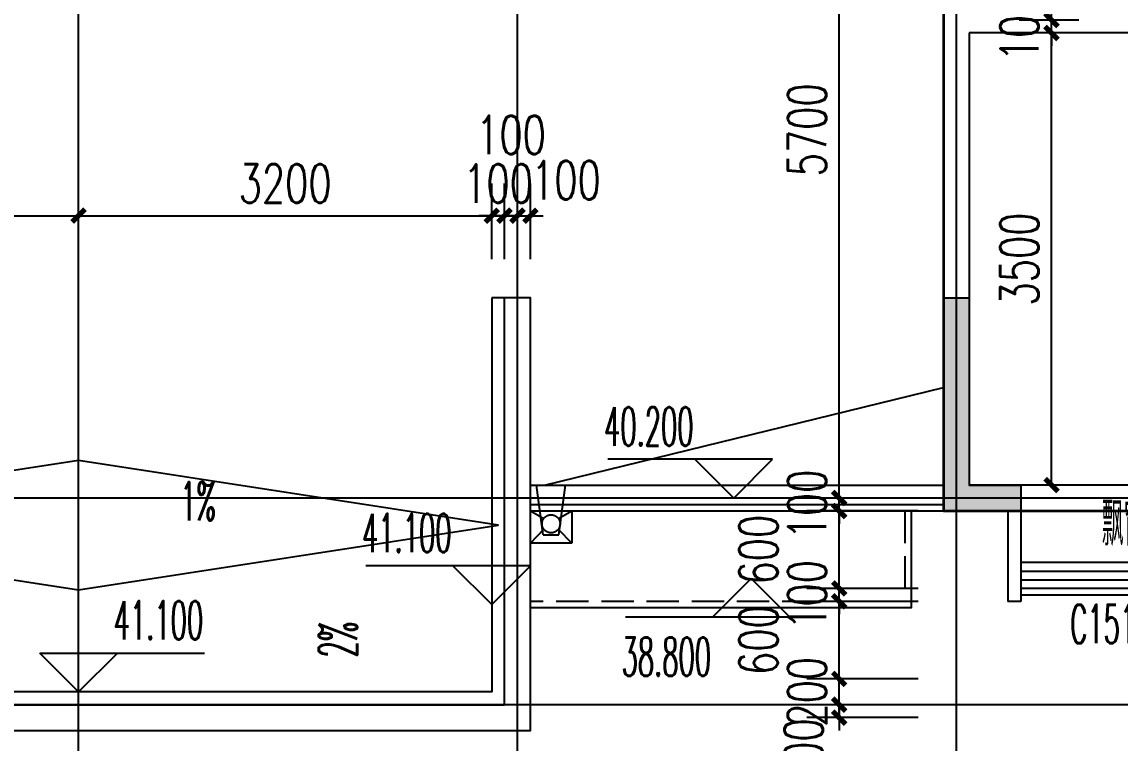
# Model space of a CAD drawing. Extents: x -59851 to 653804, y -249523 to 437614.
# Drawn here: x -37753 to -29246, y -52291 to -46709 of the extents above; entities that cross this region are included whole.
import ezdxf

# ---------------------------------------------------------------- set-up
doc = ezdxf.new("R2010")
doc.units = 0
doc.header["$LTSCALE"] = 1000
doc.header["$MEASUREMENT"] = 0
doc.linetypes.add('DASH', pattern=[0.35, 0.25, -0.1])
doc.linetypes.add('DASHEDX2', pattern=[1.5, 1, -0.5])
for name, color, linetype in [('-SY', 3, 'DASHEDX2'), ('_S-YS(雨水管)', 3, 'Continuous'), ('_S-空调立管', 7, 'Continuous'), ('A-ROOF', 7, 'Continuous'), ('A-看线', 105, 'Continuous'), ('A-第三道尺寸线', 105, 'Continuous'), ('A-线脚看线', 9, 'Continuous'), ('DIM_ELEV', 3, 'Continuous'), ('DIM_SYMB', 3, 'Continuous'), ('DOTE', 16, 'Continuous'), ('NL', 5, 'Continuous'), ('PUB_HATCH', 8, 'Continuous'), ('PUB_TEXT', 7, 'Continuous'), ('WALL', 2, 'Continuous'), ('WINDOW', 4, 'Continuous'), ('WINDOW_TEXT', 7, 'Continuous'), ('ys', 154, 'Continuous'), ('剪力墙', 6, 'Continuous')]:
    doc.layers.add(name, color=color, linetype=linetype)
doc.layers.add('33计全面积外廓线', color=21, linetype='Continuous', lineweight=35)
doc.layers.add('_S-PS(排水管)', color=255, linetype='Continuous', plot=False)
doc.layers.add('A-area(算半面积)', color=23, linetype='Continuous', plot=False)
doc.styles.add('_TCH_DIM', font='SIMPLEX.shx', dxfattribs={"width": 0.7, "bigfont": 'GBCBIG.shx'})
doc.styles.add('_TCH_DIM_T3', font='SIMPLEX.shx', dxfattribs={"width": 0.705882, "bigfont": 'GBCBIG.shx'})
doc.styles.add('_TCH_WINDOW', font='SIMPLEX.shx', dxfattribs={"width": 0.7, "height": 3.5, "bigfont": 'GBCBIG.shx'})
doc.styles.get("Standard").update_dxf_attribs({"font": 'gbenor.shx', "width": 0.7, "bigfont": 'gbcbig.shx'})
doc.dimstyles.new('_TCH_ARCH&&100', dxfattribs={"dimtxt": 297.5, "dimasz": 100, "dimexe": 250, "dimexo": 300, "dimgap": 100, "dimtad": 1, "dimdec": 0, "dimzin": 0, "dimdsep": 46, "dimtxsty": '_TCH_DIM_T3', "dimblk": 'ARCHTICK', "dimcen": 0.09, "dimclrt": 7, "dimazin": 2, "dimtfac": 1, "dimtdec": 0, "dimtix": 1, "dimtmove": 2, "dimatfit": 3, "dimfxl": 0, "dimtolj": 1, "dimtzin": 0, "dimarcsym": 0})

# ---------------------------------------------------------------- blocks, each defined once
blk = doc.blocks.new('zhouxianssceng0329')
at = {"layer": 'DOTE'}
for p, q in [((-37313.7, 132089.9), (-37313.7, 156469.4)), ((-33913.7, 132089.9), (-33913.7, 156469.4)), ((-30513.7, 132089.9), (-30513.7, 143398.2)), ((5501.3, 134598.2), (-44988.6, 134598.2)), ((5501.3, 132998.2), (-44988.6, 132998.2))]:
    blk.add_line(p, q, dxfattribs=at)
blk = doc.blocks.new('1417jianliqiang0329')
at = {"layer": 'PUB_HATCH'}
blk.add_hatch(color=256, dxfattribs=at).paths.add_polyline_path([(-30613.7, 30227.2), (-30613.7, 30427.2), (-30613.7, 31877.2), (-30413.7, 31877.2), (-30413.7, 30427.2), (-30013.7, 30427.2), (-30013.7, 30227.2)])
at = {"layer": '剪力墙'}
blk.add_lwpolyline([(-30613.7, 30227.2), (-30613.7, 30427.2), (-30613.7, 30427.2), (-30613.7, 31877.2), (-30413.7, 31877.2), (-30413.7, 30427.2), (-30013.7, 30427.2), (-30013.7, 30227.2), (-30613.7, 30227.2), (-30413.7, 30227.2)], dxfattribs=at)
blk = doc.blocks.new('1417xxjian0329')
at = {"layer": 'A-线脚看线'}
blk.add_lwpolyline([(-30013.7, 5541.6), (-28513.7, 5541.6)], dxfattribs=at)
blk = doc.blocks.new('no1wuding0329')
at = {"layer": 'A-ROOF'}
blk.add_lwpolyline([(-34113.7, 76748.2), (-34113.7, 73698.2), (-40513.7, 73698.2), (-40513.7, 76748.2), (-40813.7, 76748.2), (-40813.7, 73398.2), (-33813.7, 73398.2), (-33813.7, 76748.2)], close=True, dxfattribs=at)
for points in [[(-40613.7, 76748.2), (-40613.7, 73598.2), (-34013.7, 73598.2), (-34013.7, 76748.2)], [(-33813.7, 75298.2), (-30613.7, 75298.2)], [(-33813.7, 75148.2), (-30613.7, 75148.2)], [(-33813.7, 75098.2), (-30613.7, 75098.2)], [(-30863.7, 75098.2), (-30863.7, 74348.2), (-33813.7, 74348.2)]]:
    blk.add_lwpolyline(points, dxfattribs=at)
at = {"layer": 'A-ROOF', "linetype": 'DASH'}
blk.add_lwpolyline([(-30913.7, 75098.2), (-30913.7, 74398.2), (-33813.7, 74398.2)], dxfattribs=at)
at = {"layer": 'DIM_ELEV'}
for p, q in [((-31938.7, 75498.2), (-33212.8, 75498.2)), ((-32238.7, 75198.2), (-32538.7, 75498.2)), ((-32238.7, 75198.2), (-31938.7, 75498.2)), ((-33813.7, 74673.7), (-35087.8, 74673.7)), ((-34113.7, 74373.7), (-34413.7, 74673.7)), ((-34113.7, 74373.7), (-33813.7, 74673.7)), ((-32103.3, 74576.1), (-32403.3, 74276.1)), ((-32103.3, 74576.1), (-31803.3, 74276.1)), ((-31803.3, 74276.1), (-33077.3, 74276.1)), ((-37313.7, 73698.2), (-37613.7, 73998.2)), ((-37613.7, 73998.2), (-36339.7, 73998.2)), ((-37313.7, 73698.2), (-37013.7, 73998.2))]:
    blk.add_line(p, q, dxfattribs=at)
at = {"layer": 'PUB_TEXT', "style": '_TCH_DIM', "width": 0.494118}
for s, p in [('40.200', (-33242.8, 75603.2)), ('41.100', (-35117.8, 74778.7)), ('41.100', (-37041.7, 74103.2)), ('38.800', (-33107.3, 73821.1))]:
    blk.add_text(s, height=297.5, dxfattribs=at).set_placement(p)
blk = doc.blocks.new('$TCHSYS$WIN2D')
for p, q in [((-0.5, 0.5), (0.5, 0.5)), ((-0.5, 0.5), (-0.5, -0.5)), ((0.5, 0.5), (0.5, -0.5)), ((0.5, 0.1667), (-0.5, 0.1667)), ((0.5, -0.1667), (-0.5, -0.1667)), ((-0.5, -0.5), (0.5, -0.5))]:
    blk.add_line(p, q)
blk = doc.blocks.new('_ArchTick')
at = {"color": 0, "linetype": 'ByBlock', "const_width": 0.4}
blk.add_lwpolyline([(-0.5, -0.5), (0.5, 0.5)], dxfattribs=at)
blk = doc.blocks.new('*D753')
at = {"layer": 'A-第三道尺寸线', "color": 0, "lineweight": -2, "transparency": 16777216}
for p, q in [((-75729, -40001.8), (-76191.7, -40001.8)), ((-75941.7, -43501.8), (-75941.7, -40001.8)), ((-75729, -43501.8), (-76191.7, -43501.8))]:
    blk.add_line(p, q, dxfattribs=at)
at = {"layer": 'Defpoints', "color": 0, "transparency": 16777216}
for p in [(-75941.7, -40001.8), (-75429, -40001.8), (-75429, -43501.8)]:
    blk.add_point(p, dxfattribs=at)
at = {"layer": 'A-第三道尺寸线', "color": 0, "lineweight": -2, "transparency": 16777216, "xscale": 100, "yscale": 100, "zscale": 100}
for p, rotation in [((-75941.7, -40001.8), 90), ((-75941.7, -43501.8), 270)]:
    blk.add_blockref('_ArchTick', p, dxfattribs=dict(at, rotation=rotation))
at = {"layer": 'A-第三道尺寸线', "color": 7, "transparency": 16777216, "insert": (-76190.5, -41751.8), "char_height": 297.5, "attachment_point": 5, "rotation": 90, "style": '_TCH_DIM_T3'}
blk.add_mtext('\\A1;3500', dxfattribs=at)
blk = doc.blocks.new('*D754')
at = {"layer": 'A-第三道尺寸线', "color": 0, "lineweight": -2, "transparency": 16777216}
for p, q in [((-75941.7, -39901.8), (-75941.7, -39801.8)), ((-75729, -39901.8), (-76191.7, -39901.8)), ((-75941.7, -40001.8), (-75941.7, -39901.8)), ((-75729, -40001.8), (-76191.7, -40001.8)), ((-75941.7, -40001.8), (-75941.7, -40101.8))]:
    blk.add_line(p, q, dxfattribs=at)
at = {"layer": 'Defpoints', "color": 0, "transparency": 16777216}
for p in [(-75941.7, -39901.8), (-75429, -39901.8), (-75429, -40001.8)]:
    blk.add_point(p, dxfattribs=at)
at = {"layer": 'A-第三道尺寸线', "color": 0, "lineweight": -2, "transparency": 16777216, "xscale": 100, "yscale": 100, "zscale": 100}
for p, rotation in [((-75941.7, -39901.8), 270), ((-75941.7, -40001.8), 90)]:
    blk.add_blockref('_ArchTick', p, dxfattribs=dict(at, rotation=rotation))
at = {"layer": 'A-第三道尺寸线', "color": 7, "transparency": 16777216, "insert": (-76190.5, -39951.8), "char_height": 297.5, "attachment_point": 5, "rotation": 90, "style": '_TCH_DIM_T3'}
blk.add_mtext('\\A1;100', dxfattribs=at)
blk = doc.blocks.new('*D755')
at = {"layer": 'A-第三道尺寸线', "color": 0, "lineweight": -2, "transparency": 16777216}
for p, q in [((-75729, -38001.8), (-76191.7, -38001.8)), ((-75941.7, -39901.8), (-75941.7, -38001.8)), ((-75729, -39901.8), (-76191.7, -39901.8))]:
    blk.add_line(p, q, dxfattribs=at)
at = {"layer": 'Defpoints', "color": 0, "transparency": 16777216}
for p in [(-75941.7, -38001.8), (-75429, -38001.8), (-75429, -39901.8)]:
    blk.add_point(p, dxfattribs=at)
at = {"layer": 'A-第三道尺寸线', "color": 0, "lineweight": -2, "transparency": 16777216, "xscale": 100, "yscale": 100, "zscale": 100}
for p, rotation in [((-75941.7, -38001.8), 90), ((-75941.7, -39901.8), 270)]:
    blk.add_blockref('_ArchTick', p, dxfattribs=dict(at, rotation=rotation))
at = {"layer": 'A-第三道尺寸线', "color": 7, "transparency": 16777216, "insert": (-76190.5, -38951.8), "char_height": 297.5, "attachment_point": 5, "rotation": 90, "style": '_TCH_DIM_T3'}
blk.add_mtext('\\A1;1900', dxfattribs=at)
blk = doc.blocks.new('wumianyushuidou')
at = {"layer": '-SY'}
for p, q in [((34700.7, -105144.2), (34642.1, -105040.9)), ((34784.3, -105145.3), (34892.1, -105040.9)), ((34642.1, -105360.9), (34700.7, -105257.6)), ((34892.1, -105360.9), (34784.3, -105256.5))]:
    blk.add_line(p, q, dxfattribs=at)
for points in [[(34442.1, -105360.9), (34442.1, -105040.9)], [(34642.1, -105040.9), (34892.1, -105040.9)], [(34642.1, -105115.3), (34642.1, -105040.9)], [(34892.1, -105040.9), (34892.1, -105360.9)], [(34825.9, -105140.9), (34442.1, -105088.5)], [(34825.9, -105260.9), (34825.9, -105140.9)], [(34825.9, -105260.9), (34442.1, -105313.3)], [(34642.1, -105360.9), (34642.1, -105282.4)], [(34892.1, -105360.9), (34642.1, -105360.9)]]:
    blk.add_lwpolyline(points, dxfattribs=at)
blk.add_circle((34741.8, -105200.9), 70, dxfattribs=at)
blk = doc.blocks.new('13fyushuidou0429')
at = {"rotation": 270}
blk.add_blockref('wumianyushuidou', (71547.2, -9059.7), dxfattribs=at)
blk = doc.blocks.new('_LV13')
at = {"color": 0}
for p, q in [((-0.071, 0.495), (-0.495, 0.071)), ((0.183, 0.465), (-0.465, -0.183)), ((0.354, 0.354), (-0.354, -0.354)), ((0.465, 0.183), (-0.183, -0.465)), ((0.495, -0.071), (0.071, -0.495))]:
    blk.add_line(p, q, dxfattribs=at)
blk.add_circle((0, 0), 0.5)
blk = doc.blocks.new('e30505')
at = {"layer": '_S-PS(排水管)'}
blk.add_lwpolyline([(-133872.6, 57933.5, 1), (-133762.6, 57933.5, 1)], format="xyb", close=True, dxfattribs=at)
at = {"layer": '_S-YS(雨水管)'}
for points in [[(-130172.7, 67143.6, 1), (-130282.7, 67143.6, 1)], [(-130392.6, 57743.5, 1), (-130502.6, 57743.5, 1)]]:
    blk.add_lwpolyline(points, format="xyb", close=True, dxfattribs=at)
at = {"layer": '_S-空调立管'}
for points in [[(-130227.7, 67398.6, 1), (-130227.7, 67288.6, 1)], [(-130392.6, 57543.5, 1), (-130502.6, 57543.5, 1)]]:
    blk.add_lwpolyline(points, format="xyb", close=True, dxfattribs=at)
at = {"layer": 'NL', "ltscale": 0.5, "extrusion": (0, 0, -1), "yscale": 150, "zscale": -150}
for p, xscale, rotation in [((130227.7, 67543.6), -150, 270), ((127777.6, 62893.5), 150, 90), ((127777.6, 62593.5), 150, 90)]:
    blk.add_blockref('_LV13', p, dxfattribs=dict(at, xscale=xscale, rotation=rotation))
at = {"layer": 'NL', "ltscale": 0.5, "extrusion": (0, 0, -1), "xscale": 150, "yscale": 150, "zscale": -150}
for p in [(130227.6, 57543.5), (133817.6, 56923.5)]:
    blk.add_blockref('_LV13', p, dxfattribs=at)
blk = doc.blocks.new('*D1884')
at = {"layer": 'A-第三道尺寸线', "color": 0, "lineweight": -2, "transparency": 16777216}
for p, q in [((-40513.7, -48544.3), (-40513.7, -47958.7)), ((-37313.7, -48544.3), (-37313.7, -47958.7)), ((-40513.7, -48208.7), (-37313.7, -48208.7))]:
    blk.add_line(p, q, dxfattribs=at)
at = {"layer": 'Defpoints', "color": 0, "transparency": 16777216}
for p in [(-37313.7, -48208.7), (-40513.7, -48844.3), (-37313.7, -48844.3)]:
    blk.add_point(p, dxfattribs=at)
at = {"layer": 'A-第三道尺寸线', "color": 0, "lineweight": -2, "transparency": 16777216, "xscale": 100, "yscale": 100, "zscale": 100, "rotation": 180}
blk.add_blockref('_ArchTick', (-40513.7, -48208.7), dxfattribs=at)
at = {"layer": 'A-第三道尺寸线', "color": 0, "lineweight": -2, "transparency": 16777216, "xscale": 100, "yscale": 100, "zscale": 100}
blk.add_blockref('_ArchTick', (-37313.7, -48208.7), dxfattribs=at)
at = {"layer": 'A-第三道尺寸线', "color": 7, "transparency": 16777216, "insert": (-38913.7, -47959.9), "char_height": 297.5, "attachment_point": 5, "style": '_TCH_DIM_T3'}
blk.add_mtext('\\A1;3200', dxfattribs=at)
blk = doc.blocks.new('*D1885')
at = {"layer": 'A-第三道尺寸线', "color": 0, "lineweight": -2, "transparency": 16777216}
for p, q in [((-37313.7, -48544.3), (-37313.7, -47958.7)), ((-34113.7, -48544.3), (-34113.7, -47958.7)), ((-37313.7, -48208.7), (-34113.7, -48208.7))]:
    blk.add_line(p, q, dxfattribs=at)
at = {"layer": 'Defpoints', "color": 0, "transparency": 16777216}
for p in [(-34113.7, -48208.7), (-37313.7, -48844.3), (-34113.7, -48844.3)]:
    blk.add_point(p, dxfattribs=at)
at = {"layer": 'A-第三道尺寸线', "color": 0, "lineweight": -2, "transparency": 16777216, "xscale": 100, "yscale": 100, "zscale": 100, "rotation": 180}
blk.add_blockref('_ArchTick', (-37313.7, -48208.7), dxfattribs=at)
at = {"layer": 'A-第三道尺寸线', "color": 0, "lineweight": -2, "transparency": 16777216, "xscale": 100, "yscale": 100, "zscale": 100}
blk.add_blockref('_ArchTick', (-34113.7, -48208.7), dxfattribs=at)
at = {"layer": 'A-第三道尺寸线', "color": 7, "transparency": 16777216, "insert": (-35713.7, -47959.9), "char_height": 297.5, "attachment_point": 5, "style": '_TCH_DIM_T3'}
blk.add_mtext('\\A1;3200', dxfattribs=at)
blk = doc.blocks.new('*D1886')
at = {"layer": 'A-第三道尺寸线', "color": 0, "lineweight": -2, "transparency": 16777216}
for p, q in [((-34113.7, -48544.3), (-34113.7, -47958.7)), ((-34013.7, -48544.3), (-34013.7, -47958.7)), ((-34113.7, -48208.7), (-34213.7, -48208.7)), ((-34113.7, -48208.7), (-34013.7, -48208.7)), ((-34013.7, -48208.7), (-33913.7, -48208.7))]:
    blk.add_line(p, q, dxfattribs=at)
at = {"layer": 'Defpoints', "color": 0, "transparency": 16777216}
for p in [(-34013.7, -48208.7), (-34113.7, -48844.3), (-34013.7, -48844.3)]:
    blk.add_point(p, dxfattribs=at)
at = {"layer": 'A-第三道尺寸线', "color": 0, "lineweight": -2, "transparency": 16777216, "xscale": 100, "yscale": 100, "zscale": 100}
blk.add_blockref('_ArchTick', (-34113.7, -48208.7), dxfattribs=at)
at = {"layer": 'A-第三道尺寸线', "color": 0, "lineweight": -2, "transparency": 16777216, "xscale": 100, "yscale": 100, "zscale": 100, "rotation": 180}
blk.add_blockref('_ArchTick', (-34013.7, -48208.7), dxfattribs=at)
at = {"layer": 'A-第三道尺寸线', "color": 7, "transparency": 16777216, "insert": (-34063.7, -47959.9), "char_height": 297.5, "attachment_point": 5, "style": '_TCH_DIM_T3'}
blk.add_mtext('\\A1;100', dxfattribs=at)
blk = doc.blocks.new('*D1887')
at = {"layer": 'A-第三道尺寸线', "color": 0, "lineweight": -2, "transparency": 16777216}
for p, q in [((-34013.7, -48544.3), (-34013.7, -47958.7)), ((-33913.7, -48544.3), (-33913.7, -47958.7)), ((-34013.7, -48208.7), (-34113.7, -48208.7)), ((-34013.7, -48208.7), (-33913.7, -48208.7)), ((-33913.7, -48208.7), (-33813.7, -48208.7))]:
    blk.add_line(p, q, dxfattribs=at)
at = {"layer": 'Defpoints', "color": 0, "transparency": 16777216}
for p in [(-33913.7, -48208.7), (-34013.7, -48844.3), (-33913.7, -48844.3)]:
    blk.add_point(p, dxfattribs=at)
at = {"layer": 'A-第三道尺寸线', "color": 0, "lineweight": -2, "transparency": 16777216, "xscale": 100, "yscale": 100, "zscale": 100}
blk.add_blockref('_ArchTick', (-34013.7, -48208.7), dxfattribs=at)
at = {"layer": 'A-第三道尺寸线', "color": 0, "lineweight": -2, "transparency": 16777216, "xscale": 100, "yscale": 100, "zscale": 100, "rotation": 180}
blk.add_blockref('_ArchTick', (-33913.7, -48208.7), dxfattribs=at)
at = {"layer": 'A-第三道尺寸线', "color": 7, "transparency": 16777216, "insert": (-33963.7, -47583.7), "char_height": 297.5, "attachment_point": 5, "style": '_TCH_DIM_T3'}
blk.add_mtext('\\A1;100', dxfattribs=at)
blk = doc.blocks.new('*D1888')
at = {"layer": 'A-第三道尺寸线', "color": 0, "lineweight": -2, "transparency": 16777216}
for p, q in [((-33913.7, -48544.3), (-33913.7, -47958.7)), ((-33813.7, -48544.3), (-33813.7, -47958.7)), ((-33913.7, -48208.7), (-34013.7, -48208.7)), ((-33913.7, -48208.7), (-33813.7, -48208.7)), ((-33813.7, -48208.7), (-33713.7, -48208.7))]:
    blk.add_line(p, q, dxfattribs=at)
at = {"layer": 'Defpoints', "color": 0, "transparency": 16777216}
for p in [(-33813.7, -48208.7), (-33913.7, -48844.3), (-33813.7, -48844.3)]:
    blk.add_point(p, dxfattribs=at)
at = {"layer": 'A-第三道尺寸线', "color": 0, "lineweight": -2, "transparency": 16777216, "xscale": 100, "yscale": 100, "zscale": 100}
blk.add_blockref('_ArchTick', (-33913.7, -48208.7), dxfattribs=at)
at = {"layer": 'A-第三道尺寸线', "color": 0, "lineweight": -2, "transparency": 16777216, "xscale": 100, "yscale": 100, "zscale": 100, "rotation": 180}
blk.add_blockref('_ArchTick', (-33813.7, -48208.7), dxfattribs=at)
at = {"layer": 'A-第三道尺寸线', "color": 7, "transparency": 16777216, "insert": (-33538.7, -47933.7), "char_height": 297.5, "attachment_point": 5, "style": '_TCH_DIM_T3'}
blk.add_mtext('\\A1;100', dxfattribs=at)
blk = doc.blocks.new('*D2193')
at = {"layer": 'A-第三道尺寸线', "color": 0, "lineweight": -2, "transparency": 16777216}
for p, q in [((-30810.2, -44694.3), (-31671.5, -44694.3)), ((-31421.5, -50394.3), (-31421.5, -44694.3)), ((-30810.2, -50394.3), (-31671.5, -50394.3))]:
    blk.add_line(p, q, dxfattribs=at)
at = {"layer": 'Defpoints', "color": 0, "transparency": 16777216}
for p in [(-31421.5, -44694.3), (-30510.2, -44694.3), (-30510.2, -50394.3)]:
    blk.add_point(p, dxfattribs=at)
at = {"layer": 'A-第三道尺寸线', "color": 0, "lineweight": -2, "transparency": 16777216, "xscale": 100, "yscale": 100, "zscale": 100}
for p, rotation in [((-31421.5, -44694.3), 90), ((-31421.5, -50394.3), 270)]:
    blk.add_blockref('_ArchTick', p, dxfattribs=dict(at, rotation=rotation))
at = {"layer": 'A-第三道尺寸线', "color": 7, "transparency": 16777216, "insert": (-31670.3, -47544.3), "char_height": 297.5, "attachment_point": 5, "rotation": 90, "style": '_TCH_DIM_T3'}
blk.add_mtext('\\A1;5700', dxfattribs=at)
blk = doc.blocks.new('*D2194')
at = {"layer": 'A-第三道尺寸线', "color": 0, "lineweight": -2, "transparency": 16777216}
for p, q in [((-31421.5, -50394.3), (-31421.5, -50294.3)), ((-30810.2, -50394.3), (-31671.5, -50394.3)), ((-31421.5, -50494.3), (-31421.5, -50394.3)), ((-30810.2, -50494.3), (-31671.5, -50494.3)), ((-31421.5, -50494.3), (-31421.5, -50594.3))]:
    blk.add_line(p, q, dxfattribs=at)
at = {"layer": 'Defpoints', "color": 0, "transparency": 16777216}
for p in [(-31421.5, -50394.3), (-30510.2, -50394.3), (-30510.2, -50494.3)]:
    blk.add_point(p, dxfattribs=at)
at = {"layer": 'A-第三道尺寸线', "color": 0, "lineweight": -2, "transparency": 16777216, "xscale": 100, "yscale": 100, "zscale": 100}
for p, rotation in [((-31421.5, -50394.3), 270), ((-31421.5, -50494.3), 90)]:
    blk.add_blockref('_ArchTick', p, dxfattribs=dict(at, rotation=rotation))
at = {"layer": 'A-第三道尺寸线', "color": 7, "transparency": 16777216, "insert": (-31670.3, -50444.3), "char_height": 297.5, "attachment_point": 5, "rotation": 90, "style": '_TCH_DIM_T3'}
blk.add_mtext('\\A1;100', dxfattribs=at)
blk = doc.blocks.new('*D2195')
at = {"layer": 'A-第三道尺寸线', "color": 0, "lineweight": -2, "transparency": 16777216}
for p, q in [((-30810.2, -50494.3), (-31671.5, -50494.3)), ((-31421.5, -51094.3), (-31421.5, -50494.3)), ((-30810.2, -51094.3), (-31671.5, -51094.3))]:
    blk.add_line(p, q, dxfattribs=at)
at = {"layer": 'Defpoints', "color": 0, "transparency": 16777216}
for p in [(-31421.5, -50494.3), (-30510.2, -50494.3), (-30510.2, -51094.3)]:
    blk.add_point(p, dxfattribs=at)
at = {"layer": 'A-第三道尺寸线', "color": 0, "lineweight": -2, "transparency": 16777216, "xscale": 100, "yscale": 100, "zscale": 100}
for p, rotation in [((-31421.5, -50494.3), 90), ((-31421.5, -51094.3), 270)]:
    blk.add_blockref('_ArchTick', p, dxfattribs=dict(at, rotation=rotation))
at = {"layer": 'A-第三道尺寸线', "color": 7, "transparency": 16777216, "insert": (-32046.5, -50794.3), "char_height": 297.5, "attachment_point": 5, "rotation": 90, "style": '_TCH_DIM_T3'}
blk.add_mtext('\\A1;600', dxfattribs=at)
blk = doc.blocks.new('*D2196')
at = {"layer": 'A-第三道尺寸线', "color": 0, "lineweight": -2, "transparency": 16777216}
for p, q in [((-31421.5, -51094.3), (-31421.5, -50994.3)), ((-30810.2, -51094.3), (-31671.5, -51094.3)), ((-31421.5, -51194.3), (-31421.5, -51094.3)), ((-30810.2, -51194.3), (-31671.5, -51194.3)), ((-31421.5, -51194.3), (-31421.5, -51294.3))]:
    blk.add_line(p, q, dxfattribs=at)
at = {"layer": 'Defpoints', "color": 0, "transparency": 16777216}
for p in [(-31421.5, -51094.3), (-30510.2, -51094.3), (-30510.2, -51194.3)]:
    blk.add_point(p, dxfattribs=at)
at = {"layer": 'A-第三道尺寸线', "color": 0, "lineweight": -2, "transparency": 16777216, "xscale": 100, "yscale": 100, "zscale": 100}
for p, rotation in [((-31421.5, -51094.3), 270), ((-31421.5, -51194.3), 90)]:
    blk.add_blockref('_ArchTick', p, dxfattribs=dict(at, rotation=rotation))
at = {"layer": 'A-第三道尺寸线', "color": 7, "transparency": 16777216, "insert": (-31670.3, -51144.3), "char_height": 297.5, "attachment_point": 5, "rotation": 90, "style": '_TCH_DIM_T3'}
blk.add_mtext('\\A1;100', dxfattribs=at)
blk = doc.blocks.new('*D2197')
at = {"layer": 'A-第三道尺寸线', "color": 0, "lineweight": -2, "transparency": 16777216}
for p, q in [((-30810.2, -51194.3), (-31671.5, -51194.3)), ((-31421.5, -51794.3), (-31421.5, -51194.3)), ((-30810.2, -51794.3), (-31671.5, -51794.3))]:
    blk.add_line(p, q, dxfattribs=at)
at = {"layer": 'Defpoints', "color": 0, "transparency": 16777216}
for p in [(-31421.5, -51194.3), (-30510.2, -51194.3), (-30510.2, -51794.3)]:
    blk.add_point(p, dxfattribs=at)
at = {"layer": 'A-第三道尺寸线', "color": 0, "lineweight": -2, "transparency": 16777216, "xscale": 100, "yscale": 100, "zscale": 100}
for p, rotation in [((-31421.5, -51194.3), 90), ((-31421.5, -51794.3), 270)]:
    blk.add_blockref('_ArchTick', p, dxfattribs=dict(at, rotation=rotation))
at = {"layer": 'A-第三道尺寸线', "color": 7, "transparency": 16777216, "insert": (-32046.5, -51494.3), "char_height": 297.5, "attachment_point": 5, "rotation": 90, "style": '_TCH_DIM_T3'}
blk.add_mtext('\\A1;600', dxfattribs=at)
blk = doc.blocks.new('*D2198')
at = {"layer": 'A-第三道尺寸线', "color": 0, "lineweight": -2, "transparency": 16777216}
for p, q in [((-31421.5, -51794.3), (-31421.5, -51694.3)), ((-30810.2, -51794.3), (-31671.5, -51794.3)), ((-31421.5, -51994.3), (-31421.5, -51794.3)), ((-30810.2, -51994.3), (-31671.5, -51994.3)), ((-31421.5, -51994.3), (-31421.5, -52094.3))]:
    blk.add_line(p, q, dxfattribs=at)
at = {"layer": 'Defpoints', "color": 0, "transparency": 16777216}
for p in [(-31421.5, -51794.3), (-30510.2, -51794.3), (-30510.2, -51994.3)]:
    blk.add_point(p, dxfattribs=at)
at = {"layer": 'A-第三道尺寸线', "color": 0, "lineweight": -2, "transparency": 16777216, "xscale": 100, "yscale": 100, "zscale": 100}
for p, rotation in [((-31421.5, -51794.3), 270), ((-31421.5, -51994.3), 90)]:
    blk.add_blockref('_ArchTick', p, dxfattribs=dict(at, rotation=rotation))
at = {"layer": 'A-第三道尺寸线', "color": 7, "transparency": 16777216, "insert": (-31670.3, -51894.3), "char_height": 297.5, "attachment_point": 5, "rotation": 90, "style": '_TCH_DIM_T3'}
blk.add_mtext('\\A1;200', dxfattribs=at)
blk = doc.blocks.new('*D2199')
at = {"layer": 'A-第三道尺寸线', "color": 0, "lineweight": -2, "transparency": 16777216}
for p, q in [((-31421.5, -51994.3), (-31421.5, -51894.3)), ((-30810.2, -51994.3), (-31671.5, -51994.3)), ((-31421.5, -52094.3), (-31421.5, -51994.3)), ((-30810.2, -52094.3), (-31671.5, -52094.3)), ((-31421.5, -52094.3), (-31421.5, -52194.3))]:
    blk.add_line(p, q, dxfattribs=at)
at = {"layer": 'Defpoints', "color": 0, "transparency": 16777216}
for p in [(-31421.5, -51994.3), (-30510.2, -51994.3), (-30510.2, -52094.3)]:
    blk.add_point(p, dxfattribs=at)
at = {"layer": 'A-第三道尺寸线', "color": 0, "lineweight": -2, "transparency": 16777216, "xscale": 100, "yscale": 100, "zscale": 100}
for p, rotation in [((-31421.5, -51994.3), 270), ((-31421.5, -52094.3), 90)]:
    blk.add_blockref('_ArchTick', p, dxfattribs=dict(at, rotation=rotation))
at = {"layer": 'A-第三道尺寸线', "color": 7, "transparency": 16777216, "insert": (-31696.5, -52369.3), "char_height": 297.5, "attachment_point": 5, "rotation": 90, "style": '_TCH_DIM_T3'}
blk.add_mtext('\\A1;100', dxfattribs=at)
blk = doc.blocks.new('750CHUFANGNCHUANG')
at = {"layer": 'A-看线'}
blk.add_lwpolyline([(-74679, -43501.8), (-76179, -43501.8)], dxfattribs=at)
at = {"layer": 'WALL'}
for p, q in [((-76779, -39901.8), (-76779, -43701.8)), ((-76579, -40001.8), (-76579, -43501.8)), ((-74379, -40001.8), (-76579, -40001.8)), ((-76179, -43501.8), (-76579, -43501.8)), ((-76179, -43501.8), (-76179, -44101.8)), ((-76279, -43701.8), (-76779, -43701.8)), ((-76279, -43701.8), (-76279, -44201.8)), ((-76179, -44101.8), (-76179, -44301.8)), ((-76279, -44201.8), (-76279, -44401.8)), ((-76179, -44301.8), (-76179, -44401.8)), ((-76179, -44401.8), (-76279, -44401.8))]:
    blk.add_line(p, q, dxfattribs=at)
at = {"layer": 'WINDOW'}
ref = blk.add_blockref('$TCHSYS$WIN2D', (-75429, -44201.8), dxfattribs=dict(at, xscale=-1500, yscale=200, zscale=1500))
ref.add_attrib('A', 'C1517a', (-75796.5, -44725.5), dxfattribs={"layer": 'WINDOW_TEXT', "height": 297.5, "style": '_TCH_WINDOW', "width": 0.494118})
at = {"layer": 'PUB_TEXT', "width": 0.7}
blk.add_text('飘窗', height=337.59, dxfattribs=at).set_placement((-75552.9, -43969.2))
at = {"layer": 'A-第三道尺寸线'}
for p1, p2, picture, middle in [((-75429, -39901.8), (-75429, -38001.8), '*D755', (-76190.5, -38951.8)), ((-75429, -40001.8), (-75429, -39901.8), '*D754', (-76190.5, -39951.8)), ((-75429, -43501.8), (-75429, -40001.8), '*D753', (-76190.5, -41751.8))]:
    dim = blk.add_aligned_dim(p1=p1, p2=p2, distance=512.8, dimstyle='_TCH_ARCH&&100', dxfattribs=at)
    dim.commit()
    dim.dimension.update_dxf_attribs({"geometry": picture, "text_midpoint": middle})

msp = doc.modelspace()

# ---------------------------------------------------------------- linework, layer by layer
at = {"layer": '33计全面积外廓线'}
msp.add_lwpolyline([(-29213.7, -41294.3), (-29813.7, -41294.3), (-29813.7, -44594.3), (-30613.7, -44594.3), (-30613.7, -50494.3), (186.3, -50494.3)], dxfattribs=at)
at = {"layer": 'DIM_SYMB'}
for points in [[(-36696, -50672.5, 0, 0, 0), (-36202.9, -50672.5, 80, 0, 0), (-35902.9, -50672.5, 0, 0, 0)], [(-35050.9, -51783.1, 0, 0, 0), (-35050.9, -51289.9, 80, 0, 0), (-35050.9, -50989.9, 0, 0, 0)]]:
    msp.add_lwpolyline(points, format="xyseb", dxfattribs=at)
at = {"layer": 'ys'}
for points in [[(-33703.7, -50294.3), (-30613.7, -49540)], [(-37313.7, -51104.3), (-37313.7, -50104.3)]]:
    msp.add_lwpolyline(points, dxfattribs=at)
msp.add_lwpolyline([(-37313.7, -50104.3), (-40563.7, -50604.3), (-37313.7, -51104.3), (-34063.7, -50604.3)], close=True, dxfattribs=at)

# ---------------------------------------------------------------- block references
for name, p in [('zhouxianssceng0329', (0, -184992.5)), ('no1wuding0329', (0, -125592.5)), ('1417jianliqiang0329', (0, -80721.5)), ('1417xxjian0329', (0, -56685.8))]:
    msp.add_blockref(name, p)

# ---------------------------------------------------------------- texts
at = {"layer": 'PUB_TEXT', "style": '_TCH_DIM', "width": 0.494118}
msp.add_text('1%', height=297.5, dxfattribs=at).set_placement((-36527.2, -50567.5))
msp.add_text('2%', height=297.5, rotation=90, dxfattribs=at).set_placement((-35155.9, -51628.3))

# ---------------------------------------------------------------- dimensions: what is measured, and where the dimension line sits
at = {"layer": 'A-第三道尺寸线'}
for base, p1, p2, picture, middle in [((-33913.7, -48208.7), (-34013.7, -48844.3), (-33913.7, -48844.3), '*D1887', (-33963.7, -47583.7)), ((-33813.7, -48208.7), (-33913.7, -48844.3), (-33813.7, -48844.3), '*D1888', (-33538.7, -47933.7))]:
    dim = msp.add_linear_dim(base=base, p1=p1, p2=p2, angle=0, dimstyle='_TCH_ARCH&&100', dxfattribs=at)
    dim.commit()
    dim.dimension.update_dxf_attribs({"geometry": picture, "text_midpoint": middle, "dimtype": 161})
for p1, p2, picture, middle in [((-40513.7, -48844.3), (-37313.7, -48844.3), '*D1884', (-38913.7, -47959.9)), ((-37313.7, -48844.3), (-34113.7, -48844.3), '*D1885', (-35713.7, -47959.9)), ((-34113.7, -48844.3), (-34013.7, -48844.3), '*D1886', (-34063.7, -47959.9))]:
    dim = msp.add_aligned_dim(p1=p1, p2=p2, distance=635.6, dimstyle='_TCH_ARCH&&100', dxfattribs=at)
    dim.commit()
    dim.dimension.update_dxf_attribs({"geometry": picture, "text_midpoint": middle})

# ---------------------------------------------------------------- next in the draw order: block references
msp.add_blockref('750CHUFANGNCHUANG', (46165.2, -6792.5))

# ---------------------------------------------------------------- next in the draw order: block references
msp.add_blockref('13fyushuidou0429', (0, -6792.5))
at = {"layer": 'A-area(算半面积)', "xscale": -1}
msp.add_blockref('e30505', (-157741.3, -108537.8, 0), dxfattribs=at)

# ---------------------------------------------------------------- next in the draw order: dimensions: what is measured, and where the dimension line sits
at = {"layer": 'A-第三道尺寸线'}
for p1, p2, picture, middle in [((-30510.2, -50394.3), (-30510.2, -44694.3), '*D2193', (-31670.3, -47544.3)), ((-30510.2, -50494.3), (-30510.2, -50394.3), '*D2194', (-31670.3, -50444.3)), ((-30510.2, -51194.3), (-30510.2, -51094.3), '*D2196', (-31670.3, -51144.3)), ((-30510.2, -51994.3), (-30510.2, -51794.3), '*D2198', (-31670.3, -51894.3))]:
    dim = msp.add_aligned_dim(p1=p1, p2=p2, distance=911.4, dimstyle='_TCH_ARCH&&100', dxfattribs=at)
    dim.commit()
    dim.dimension.update_dxf_attribs({"geometry": picture, "text_midpoint": middle})
for base, p1, p2, picture, middle in [((-31421.5, -50494.3), (-30510.2, -51094.3), (-30510.2, -50494.3), '*D2195', (-32046.5, -50794.3)), ((-31421.5, -51194.3), (-30510.2, -51794.3), (-30510.2, -51194.3), '*D2197', (-32046.5, -51494.3)), ((-31421.5, -51994.3), (-30510.2, -52094.3), (-30510.2, -51994.3), '*D2199', (-31696.5, -52369.3))]:
    dim = msp.add_linear_dim(base=base, p1=p1, p2=p2, angle=90, dimstyle='_TCH_ARCH&&100', dxfattribs=at)
    dim.commit()
    dim.dimension.update_dxf_attribs({"geometry": picture, "text_midpoint": middle, "dimtype": 161})

doc.saveas('drawing.dxf')
